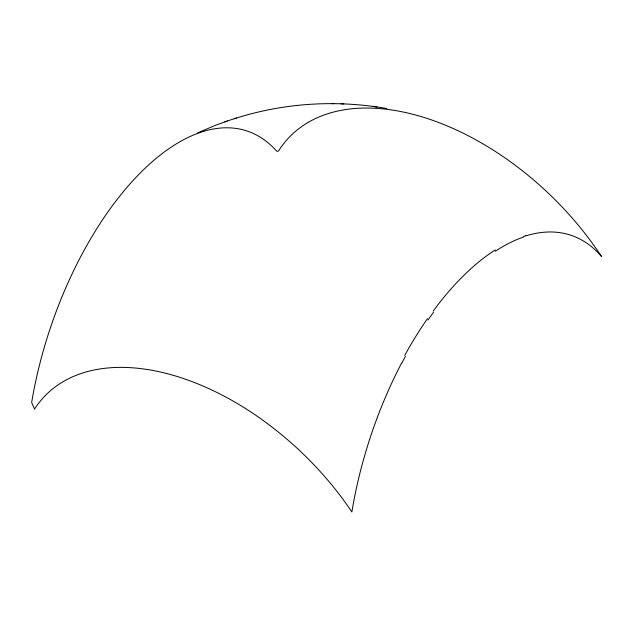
<?xml version="1.0" encoding="UTF-8"?>
<svg xmlns="http://www.w3.org/2000/svg" width="633" height="633" viewBox="0 0 633 633"><rect width="100%" height="100%" fill="white"/><g stroke="black" fill="none" stroke-linecap="round" stroke-linejoin="round"><path stroke-width="0.95" d="M197.638 132.867L215.521 125.279L227.342 121.014M234.234 118.743C283.228 102.902 336.107 99.579 386.779 108.528M224.778 121.868L236.37 118.015M523.72 236.37L526.055 235.626M341.147 103.828L343.854 103.899M331.637 103.638L333.9 103.693M373.027 106.391L376.959 107.009M601.35 256.484L601.057 255.843A227.706 138.912 43.8 0 0 278.544 151.002L276.795 151.311A250.098 124.408 -71.6 0 0 138.738 174.518A250.098 124.408 -71.6 0 0 31.65 402.485A296.434 184.124 -8.6 0 0 34.546 408.981M34.586 409.005A225.008 137.25 43.8 0 1 261.73 419.418A223.813 136.443 43.8 0 1 270.37 425.827A225.316 137.472 43.8 0 1 351.885 511.986A253.833 126.03 -71.6 0 1 401.52 363.239M401.662 363.421A258.675 129.235 -71.6 0 1 405.452 356.332M404.772 355.382A250.818 125.674 -71.7 0 1 427.481 318.628M428.027 319.997A263.557 129.955 -71.4 0 1 433.558 312.219M433.17 311.112A253.342 126.568 -71.7 0 1 491.224 252.614A263.557 130.912 -71.5 0 1 495.33 249.9M495.307 251.246A250.81 124.337 -71.4 0 1 523.633 236.995M526.023 235.832A253.833 126.157 -71.4 0 1 601.429 256.333"/></g></svg>
